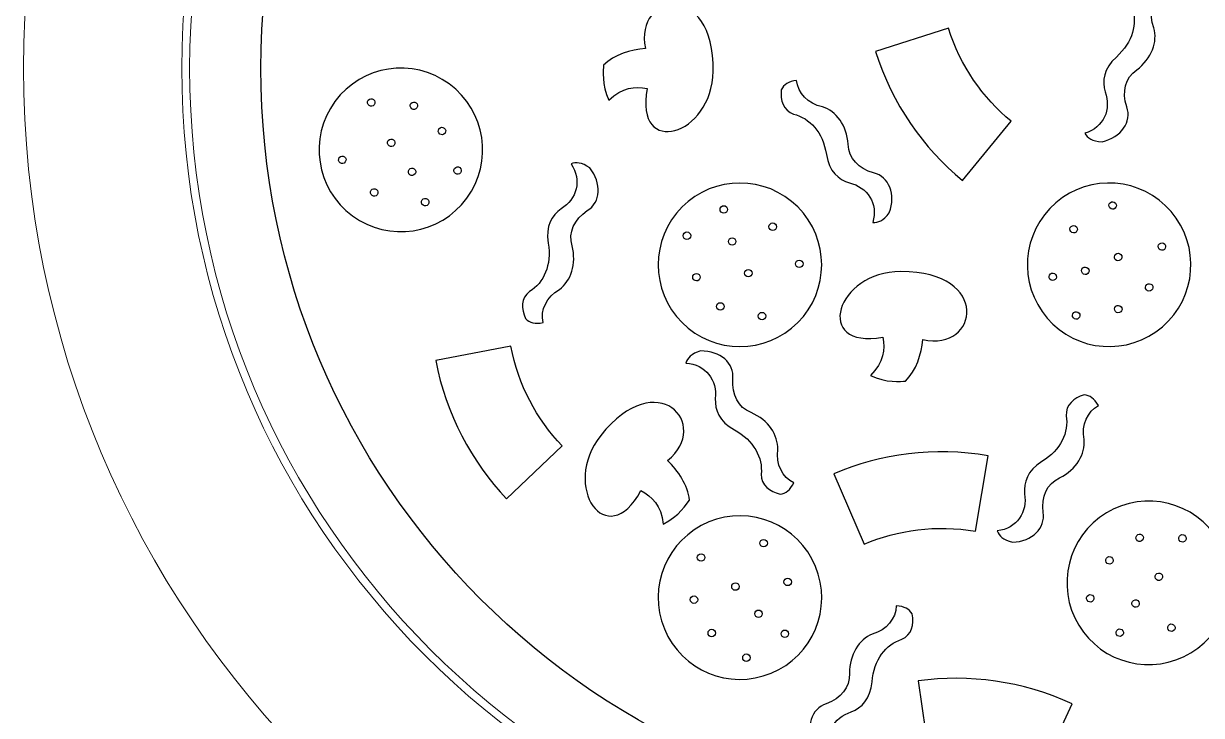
# Model space of a CAD drawing. Header units: millimetres. Extents: x -85 to 85, y -161 to 152.
# Drawn here: x -80.62 to -47.8, y 106.15 to 125.43 of the extents above; entities that cross this region are included whole.
import ezdxf

# ---------------------------------------------------------------- set-up
doc = ezdxf.new("R2010")
doc.units = ezdxf.units.MM
doc.header["$MEASUREMENT"] = 0
doc.layers.add('Layer 1', color=7, linetype='Continuous')

msp = doc.modelspace()

# ---------------------------------------------------------------- linework, layer by layer
at = {"layer": 'Layer 1', "color": 1, "lineweight": 9}
for points in [[(-25.534, 124.186), (-25.534, 108.974), (-37.866, 96.642), (-53.078, 96.642), (-53.078, 96.642), (-68.291, 96.642), (-80.623, 108.974), (-80.623, 124.186), (-80.623, 124.186), (-80.623, 139.399), (-68.291, 151.731), (-53.078, 151.731), (-53.078, 151.731), (-37.866, 151.731), (-25.534, 139.399), (-25.534, 124.186)], [(-29.943, 124.186), (-29.943, 111.409), (-40.301, 101.051), (-53.078, 101.051), (-53.078, 101.051), (-65.856, 101.051), (-76.214, 111.409), (-76.214, 124.186), (-76.214, 124.186), (-76.214, 136.964), (-65.856, 147.322), (-53.078, 147.322), (-53.078, 147.322), (-40.301, 147.322), (-29.943, 136.964), (-29.943, 124.186)], [(-30.162, 124.186), (-30.162, 111.53), (-40.422, 101.271), (-53.078, 101.271), (-53.078, 101.271), (-65.734, 101.271), (-75.994, 111.53), (-75.994, 124.186), (-75.994, 124.186), (-75.994, 136.842), (-65.734, 147.102), (-53.078, 147.102), (-53.078, 147.102), (-40.422, 147.102), (-30.162, 136.842), (-30.162, 124.186)]]:
    msp.add_open_spline(points, degree=3, knots=[0, 0, 0, 0, 0.2, 0.2, 0.2, 0.2, 0.4, 0.4, 0.4, 0.4, 0.6, 0.6, 0.6, 0.6, 1, 1, 1, 1], dxfattribs=at)
at = {"layer": 'Layer 1', "color": 250}
for points, knots in [([(-53.078, 145.118), (-64.639, 145.118), (-74.01, 135.746), (-74.01, 124.186), (-74.01, 124.186), (-74.01, 112.626), (-64.639, 103.255), (-53.078, 103.255), (-53.078, 103.255), (-41.518, 103.255), (-32.147, 112.626), (-32.147, 124.186), (-32.147, 124.186), (-32.147, 135.746), (-41.518, 145.118), (-53.078, 145.118)], [0, 0, 0, 0, 0.2, 0.2, 0.2, 0.2, 0.4, 0.4, 0.4, 0.4, 0.6, 0.6, 0.6, 0.6, 1, 1, 1, 1]), ([(-64.312, 123.29), (-64.522, 123.729), (-64.46, 124.149), (-64.458, 124.269), (-64.458, 124.269), (-64.161, 124.57), (-63.694, 124.701), (-63.293, 124.737), (-63.293, 124.737), (-63.609, 126.301), (-61.37, 126.627), (-61.405, 124.099), (-61.405, 124.099), (-61.431, 122.288), (-63.61, 121.666), (-63.245, 123.62), (-63.245, 123.62), (-63.581, 123.685), (-63.933, 123.659), (-64.312, 123.29)], [0, 0, 0, 0, 0.166667, 0.166667, 0.166667, 0.166667, 0.333333, 0.333333, 0.333333, 0.333333, 0.5, 0.5, 0.5, 0.5, 0.666667, 0.666667, 0.666667, 0.666667, 1, 1, 1, 1]), ([(-50.483, 123.522), (-50.563, 123.829), (-50.532, 124.165), (-50.169, 124.494), (-50.169, 124.494), (-49.707, 124.914), (-49.579, 125.433), (-49.733, 125.872), (-49.733, 125.872), (-49.809, 126.169), (-49.614, 126.399), (-49.352, 126.533), (-49.352, 126.533), (-49.183, 126.553), (-49.055, 126.488), (-48.899, 126.316), (-48.899, 126.316), (-49.177, 126.096), (-49.273, 125.693), (-49.122, 125.308), (-49.122, 125.308), (-49.014, 124.928), (-49.181, 124.452), (-49.602, 124.138), (-49.602, 124.138), (-49.919, 123.909), (-50.014, 123.529), (-49.88, 123.107), (-49.88, 123.107), (-49.727, 122.69), (-50.036, 122.259), (-50.567, 122.135), (-50.567, 122.135), (-50.846, 122.149), (-50.968, 122.243), (-51.047, 122.37), (-51.047, 122.37), (-50.515, 122.53), (-50.303, 123.047), (-50.483, 123.522)], [0, 0, 0, 0, 0.090909, 0.090909, 0.090909, 0.090909, 0.181818, 0.181818, 0.181818, 0.181818, 0.272727, 0.272727, 0.272727, 0.272727, 0.363636, 0.363636, 0.363636, 0.363636, 0.454545, 0.454545, 0.454545, 0.454545, 0.545455, 0.545455, 0.545455, 0.545455, 0.636364, 0.636364, 0.636364, 0.636364, 0.727273, 0.727273, 0.727273, 0.727273, 0.818182, 0.818182, 0.818182, 0.818182, 1, 1, 1, 1]), ([(-54.457, 121.055), (-54.457, 121.055), (-54.457, 121.055), (-54.457, 121.055), (-54.457, 121.055), (-55.555, 121.965), (-56.415, 123.188), (-56.88, 124.648), (-56.88, 124.648), (-56.88, 124.648), (-54.849, 125.295), (-54.849, 125.295), (-54.849, 125.295), (-54.514, 124.242), (-53.893, 123.362), (-53.102, 122.704), (-53.102, 122.704), (-53.102, 122.704), (-54.457, 121.055), (-54.457, 121.055)], [0, 0, 0, 0, 0.166667, 0.166667, 0.166667, 0.166667, 0.333333, 0.333333, 0.333333, 0.333333, 0.5, 0.5, 0.5, 0.5, 0.666667, 0.666667, 0.666667, 0.666667, 1, 1, 1, 1]), ([(-71.457, 120.072), (-72.471, 120.817), (-72.689, 122.243), (-71.944, 123.257), (-71.944, 123.257), (-71.199, 124.271), (-69.773, 124.489), (-68.759, 123.744), (-68.759, 123.744), (-67.745, 122.999), (-67.527, 121.573), (-68.272, 120.559), (-68.272, 120.559), (-69.017, 119.545), (-70.443, 119.327), (-71.457, 120.072)], [0, 0, 0, 0, 0.2, 0.2, 0.2, 0.2, 0.4, 0.4, 0.4, 0.4, 0.6, 0.6, 0.6, 0.6, 1, 1, 1, 1]), ([(-59.164, 122.905), (-59.454, 123.004), (-59.539, 123.293), (-59.507, 123.586), (-59.507, 123.586), (-59.431, 123.738), (-59.307, 123.809), (-59.078, 123.846), (-59.078, 123.846), (-59.046, 123.493), (-58.762, 123.191), (-58.357, 123.106), (-58.357, 123.106), (-57.98, 122.988), (-57.673, 122.588), (-57.642, 122.063), (-57.642, 122.063), (-57.624, 121.673), (-57.359, 121.385), (-56.932, 121.265), (-56.932, 121.265), (-56.5, 121.164), (-56.309, 120.67), (-56.496, 120.158), (-56.496, 120.158), (-56.661, 119.932), (-56.807, 119.882), (-56.956, 119.885), (-56.956, 119.885), (-56.798, 120.418), (-57.114, 120.878), (-57.609, 120.988), (-57.609, 120.988), (-57.91, 121.09), (-58.174, 121.3), (-58.25, 121.784), (-58.25, 121.784), (-58.348, 122.402), (-58.712, 122.793), (-59.164, 122.905)], [0, 0, 0, 0, 0.090909, 0.090909, 0.090909, 0.090909, 0.181818, 0.181818, 0.181818, 0.181818, 0.272727, 0.272727, 0.272727, 0.272727, 0.363636, 0.363636, 0.363636, 0.363636, 0.454545, 0.454545, 0.454545, 0.454545, 0.545455, 0.545455, 0.545455, 0.545455, 0.636364, 0.636364, 0.636364, 0.636364, 0.727273, 0.727273, 0.727273, 0.727273, 0.818182, 0.818182, 0.818182, 0.818182, 1, 1, 1, 1]), ([(-70.848, 123.166), (-70.814, 123.213), (-70.824, 123.278), (-70.87, 123.312), (-70.87, 123.312), (-70.917, 123.346), (-70.982, 123.336), (-71.016, 123.29), (-71.016, 123.29), (-71.05, 123.243), (-71.04, 123.178), (-70.993, 123.144), (-70.993, 123.144), (-70.947, 123.11), (-70.882, 123.12), (-70.848, 123.166)], [0, 0, 0, 0, 0.2, 0.2, 0.2, 0.2, 0.4, 0.4, 0.4, 0.4, 0.6, 0.6, 0.6, 0.6, 1, 1, 1, 1]), ([(-69.828, 123.2), (-69.862, 123.153), (-69.852, 123.088), (-69.806, 123.054), (-69.806, 123.054), (-69.76, 123.02), (-69.695, 123.03), (-69.66, 123.076), (-69.66, 123.076), (-69.626, 123.123), (-69.637, 123.188), (-69.683, 123.221), (-69.683, 123.221), (-69.729, 123.256), (-69.794, 123.246), (-69.828, 123.2)], [0, 0, 0, 0, 0.2, 0.2, 0.2, 0.2, 0.4, 0.4, 0.4, 0.4, 0.6, 0.6, 0.6, 0.6, 1, 1, 1, 1]), ([(-69.046, 122.496), (-69.08, 122.449), (-69.07, 122.384), (-69.024, 122.35), (-69.024, 122.35), (-68.977, 122.316), (-68.912, 122.326), (-68.878, 122.372), (-68.878, 122.372), (-68.844, 122.419), (-68.854, 122.484), (-68.9, 122.518), (-68.9, 122.518), (-68.947, 122.552), (-69.012, 122.542), (-69.046, 122.496)], [0, 0, 0, 0, 0.2, 0.2, 0.2, 0.2, 0.4, 0.4, 0.4, 0.4, 0.6, 0.6, 0.6, 0.6, 1, 1, 1, 1]), ([(-70.459, 122.166), (-70.493, 122.119), (-70.483, 122.054), (-70.436, 122.02), (-70.436, 122.02), (-70.39, 121.986), (-70.325, 121.996), (-70.291, 122.043), (-70.291, 122.043), (-70.257, 122.089), (-70.267, 122.154), (-70.313, 122.188), (-70.313, 122.188), (-70.36, 122.222), (-70.425, 122.212), (-70.459, 122.166)], [0, 0, 0, 0, 0.2, 0.2, 0.2, 0.2, 0.4, 0.4, 0.4, 0.4, 0.6, 0.6, 0.6, 0.6, 1, 1, 1, 1]), ([(-71.823, 121.694), (-71.857, 121.648), (-71.847, 121.582), (-71.801, 121.548), (-71.801, 121.548), (-71.755, 121.514), (-71.69, 121.524), (-71.656, 121.571), (-71.656, 121.571), (-71.621, 121.617), (-71.632, 121.682), (-71.678, 121.716), (-71.678, 121.716), (-71.724, 121.75), (-71.789, 121.74), (-71.823, 121.694)], [0, 0, 0, 0, 0.2, 0.2, 0.2, 0.2, 0.4, 0.4, 0.4, 0.4, 0.6, 0.6, 0.6, 0.6, 1, 1, 1, 1]), ([(-65.337, 119.237), (-65.204, 118.729), (-65.37, 118.252), (-65.69, 118.022), (-65.69, 118.022), (-66.049, 117.815), (-66.224, 117.44), (-66.144, 117.095), (-66.144, 117.095), (-66.373, 117.058), (-66.514, 117.087), (-66.633, 117.207), (-66.633, 117.207), (-66.755, 117.475), (-66.765, 117.777), (-66.52, 117.961), (-66.52, 117.961), (-66.125, 118.209), (-65.902, 118.695), (-66.002, 119.311), (-66.002, 119.311), (-66.081, 119.795), (-65.896, 120.078), (-65.642, 120.268), (-65.642, 120.268), (-65.206, 120.527), (-65.05, 121.064), (-65.366, 121.52), (-65.366, 121.52), (-65.226, 121.57), (-65.071, 121.567), (-64.844, 121.404), (-64.844, 121.404), (-64.506, 120.977), (-64.533, 120.447), (-64.913, 120.217), (-64.913, 120.217), (-65.28, 119.969), (-65.442, 119.613), (-65.337, 119.237)], [0, 0, 0, 0, 0.090909, 0.090909, 0.090909, 0.090909, 0.181818, 0.181818, 0.181818, 0.181818, 0.272727, 0.272727, 0.272727, 0.272727, 0.363636, 0.363636, 0.363636, 0.363636, 0.454545, 0.454545, 0.454545, 0.454545, 0.545455, 0.545455, 0.545455, 0.545455, 0.636364, 0.636364, 0.636364, 0.636364, 0.727273, 0.727273, 0.727273, 0.727273, 0.818182, 0.818182, 0.818182, 0.818182, 1, 1, 1, 1]), ([(-69.88, 121.36), (-69.914, 121.314), (-69.904, 121.249), (-69.857, 121.215), (-69.857, 121.215), (-69.811, 121.181), (-69.746, 121.191), (-69.712, 121.237), (-69.712, 121.237), (-69.678, 121.283), (-69.688, 121.349), (-69.734, 121.382), (-69.734, 121.382), (-69.781, 121.417), (-69.846, 121.407), (-69.88, 121.36)], [0, 0, 0, 0, 0.2, 0.2, 0.2, 0.2, 0.4, 0.4, 0.4, 0.4, 0.6, 0.6, 0.6, 0.6, 1, 1, 1, 1]), ([(-68.442, 121.27), (-68.408, 121.316), (-68.418, 121.381), (-68.464, 121.415), (-68.464, 121.415), (-68.511, 121.449), (-68.576, 121.439), (-68.61, 121.393), (-68.61, 121.393), (-68.644, 121.347), (-68.634, 121.281), (-68.588, 121.247), (-68.588, 121.247), (-68.541, 121.214), (-68.476, 121.224), (-68.442, 121.27)], [0, 0, 0, 0, 0.2, 0.2, 0.2, 0.2, 0.4, 0.4, 0.4, 0.4, 0.6, 0.6, 0.6, 0.6, 1, 1, 1, 1]), ([(-62.27, 117.096), (-63.159, 117.986), (-63.159, 119.428), (-62.27, 120.318), (-62.27, 120.318), (-61.38, 121.208), (-59.937, 121.208), (-59.047, 120.318), (-59.047, 120.318), (-58.158, 119.428), (-58.158, 117.986), (-59.047, 117.096), (-59.047, 117.096), (-59.937, 116.207), (-61.38, 116.207), (-62.27, 117.096)], [0, 0, 0, 0, 0.2, 0.2, 0.2, 0.2, 0.4, 0.4, 0.4, 0.4, 0.6, 0.6, 0.6, 0.6, 1, 1, 1, 1]), ([(-52.096, 117.221), (-52.917, 118.175), (-52.809, 119.613), (-51.855, 120.434), (-51.855, 120.434), (-50.902, 121.255), (-49.464, 121.147), (-48.643, 120.193), (-48.643, 120.193), (-47.822, 119.239), (-47.93, 117.801), (-48.883, 116.98), (-48.883, 116.98), (-49.837, 116.16), (-51.276, 116.267), (-52.096, 117.221)], [0, 0, 0, 0, 0.2, 0.2, 0.2, 0.2, 0.4, 0.4, 0.4, 0.4, 0.6, 0.6, 0.6, 0.6, 1, 1, 1, 1]), ([(-70.935, 120.783), (-70.969, 120.737), (-70.959, 120.671), (-70.912, 120.637), (-70.912, 120.637), (-70.866, 120.604), (-70.801, 120.613), (-70.767, 120.66), (-70.767, 120.66), (-70.733, 120.706), (-70.743, 120.771), (-70.789, 120.805), (-70.789, 120.805), (-70.836, 120.839), (-70.901, 120.829), (-70.935, 120.783)], [0, 0, 0, 0, 0.2, 0.2, 0.2, 0.2, 0.4, 0.4, 0.4, 0.4, 0.6, 0.6, 0.6, 0.6, 1, 1, 1, 1]), ([(-69.514, 120.514), (-69.548, 120.468), (-69.538, 120.402), (-69.491, 120.368), (-69.491, 120.368), (-69.445, 120.335), (-69.38, 120.344), (-69.346, 120.391), (-69.346, 120.391), (-69.312, 120.437), (-69.322, 120.502), (-69.368, 120.536), (-69.368, 120.536), (-69.415, 120.57), (-69.48, 120.56), (-69.514, 120.514)], [0, 0, 0, 0, 0.2, 0.2, 0.2, 0.2, 0.4, 0.4, 0.4, 0.4, 0.6, 0.6, 0.6, 0.6, 1, 1, 1, 1]), ([(-50.204, 120.28), (-50.16, 120.317), (-50.155, 120.383), (-50.193, 120.427), (-50.193, 120.427), (-50.231, 120.47), (-50.296, 120.475), (-50.34, 120.437), (-50.34, 120.437), (-50.383, 120.4), (-50.388, 120.335), (-50.35, 120.291), (-50.35, 120.291), (-50.313, 120.248), (-50.247, 120.242), (-50.204, 120.28)], [0, 0, 0, 0, 0.2, 0.2, 0.2, 0.2, 0.4, 0.4, 0.4, 0.4, 0.6, 0.6, 0.6, 0.6, 1, 1, 1, 1]), ([(-61.182, 120.323), (-61.223, 120.282), (-61.223, 120.216), (-61.182, 120.176), (-61.182, 120.176), (-61.141, 120.134), (-61.076, 120.134), (-61.035, 120.175), (-61.035, 120.175), (-60.994, 120.216), (-60.994, 120.282), (-61.035, 120.323), (-61.035, 120.323), (-61.076, 120.364), (-61.141, 120.364), (-61.182, 120.323)], [0, 0, 0, 0, 0.2, 0.2, 0.2, 0.2, 0.4, 0.4, 0.4, 0.4, 0.6, 0.6, 0.6, 0.6, 1, 1, 1, 1]), ([(-59.818, 119.841), (-59.859, 119.801), (-59.859, 119.735), (-59.818, 119.694), (-59.818, 119.694), (-59.778, 119.654), (-59.712, 119.654), (-59.671, 119.694), (-59.671, 119.694), (-59.63, 119.735), (-59.63, 119.801), (-59.671, 119.842), (-59.671, 119.842), (-59.712, 119.882), (-59.778, 119.882), (-59.818, 119.841)], [0, 0, 0, 0, 0.2, 0.2, 0.2, 0.2, 0.4, 0.4, 0.4, 0.4, 0.6, 0.6, 0.6, 0.6, 1, 1, 1, 1]), ([(-62.209, 119.59), (-62.25, 119.55), (-62.25, 119.484), (-62.209, 119.443), (-62.209, 119.443), (-62.168, 119.402), (-62.103, 119.402), (-62.062, 119.443), (-62.062, 119.443), (-62.021, 119.484), (-62.021, 119.55), (-62.062, 119.591), (-62.062, 119.591), (-62.103, 119.631), (-62.168, 119.631), (-62.209, 119.59)], [0, 0, 0, 0, 0.2, 0.2, 0.2, 0.2, 0.4, 0.4, 0.4, 0.4, 0.6, 0.6, 0.6, 0.6, 1, 1, 1, 1]), ([(-51.291, 119.619), (-51.248, 119.656), (-51.243, 119.722), (-51.28, 119.765), (-51.28, 119.765), (-51.318, 119.809), (-51.383, 119.814), (-51.427, 119.776), (-51.427, 119.776), (-51.471, 119.739), (-51.476, 119.673), (-51.438, 119.63), (-51.438, 119.63), (-51.4, 119.586), (-51.335, 119.581), (-51.291, 119.619)], [0, 0, 0, 0, 0.2, 0.2, 0.2, 0.2, 0.4, 0.4, 0.4, 0.4, 0.6, 0.6, 0.6, 0.6, 1, 1, 1, 1]), ([(-60.949, 119.43), (-60.989, 119.39), (-60.989, 119.324), (-60.949, 119.283), (-60.949, 119.283), (-60.908, 119.243), (-60.842, 119.243), (-60.801, 119.283), (-60.801, 119.283), (-60.76, 119.324), (-60.76, 119.39), (-60.801, 119.43), (-60.801, 119.43), (-60.842, 119.471), (-60.908, 119.471), (-60.949, 119.43)], [0, 0, 0, 0, 0.2, 0.2, 0.2, 0.2, 0.4, 0.4, 0.4, 0.4, 0.6, 0.6, 0.6, 0.6, 1, 1, 1, 1]), ([(-48.831, 119.135), (-48.787, 119.172), (-48.782, 119.238), (-48.82, 119.281), (-48.82, 119.281), (-48.857, 119.325), (-48.922, 119.33), (-48.967, 119.292), (-48.967, 119.292), (-49.01, 119.255), (-49.015, 119.189), (-48.977, 119.146), (-48.977, 119.146), (-48.94, 119.102), (-48.874, 119.097), (-48.831, 119.135)], [0, 0, 0, 0, 0.2, 0.2, 0.2, 0.2, 0.4, 0.4, 0.4, 0.4, 0.6, 0.6, 0.6, 0.6, 1, 1, 1, 1]), ([(-58.931, 118.66), (-58.89, 118.7), (-58.89, 118.766), (-58.931, 118.807), (-58.931, 118.807), (-58.971, 118.848), (-59.037, 118.848), (-59.078, 118.807), (-59.078, 118.807), (-59.119, 118.766), (-59.119, 118.7), (-59.078, 118.66), (-59.078, 118.66), (-59.037, 118.619), (-58.971, 118.619), (-58.931, 118.66)], [0, 0, 0, 0, 0.2, 0.2, 0.2, 0.2, 0.4, 0.4, 0.4, 0.4, 0.6, 0.6, 0.6, 0.6, 1, 1, 1, 1]), ([(-50.197, 118.855), (-50.16, 118.812), (-50.094, 118.807), (-50.051, 118.844), (-50.051, 118.844), (-50.007, 118.882), (-50.002, 118.947), (-50.04, 118.991), (-50.04, 118.991), (-50.078, 119.035), (-50.143, 119.04), (-50.187, 119.002), (-50.187, 119.002), (-50.23, 118.964), (-50.235, 118.899), (-50.197, 118.855)], [0, 0, 0, 0, 0.2, 0.2, 0.2, 0.2, 0.4, 0.4, 0.4, 0.4, 0.6, 0.6, 0.6, 0.6, 1, 1, 1, 1]), ([(-60.498, 118.547), (-60.539, 118.506), (-60.539, 118.441), (-60.498, 118.4), (-60.498, 118.4), (-60.457, 118.359), (-60.392, 118.359), (-60.351, 118.4), (-60.351, 118.4), (-60.31, 118.441), (-60.31, 118.506), (-60.351, 118.547), (-60.351, 118.547), (-60.392, 118.588), (-60.457, 118.588), (-60.498, 118.547)], [0, 0, 0, 0, 0.2, 0.2, 0.2, 0.2, 0.4, 0.4, 0.4, 0.4, 0.6, 0.6, 0.6, 0.6, 1, 1, 1, 1]), ([(-56.677, 116.686), (-58.637, 116.349), (-57.983, 118.519), (-56.172, 118.519), (-56.172, 118.519), (-53.644, 118.519), (-54.002, 116.285), (-55.561, 116.623), (-55.561, 116.623), (-55.602, 116.223), (-55.74, 115.758), (-56.045, 115.464), (-56.045, 115.464), (-56.165, 115.464), (-56.586, 115.408), (-57.022, 115.624), (-57.022, 115.624), (-56.647, 115.998), (-56.616, 116.349), (-56.677, 116.686)], [0, 0, 0, 0, 0.166667, 0.166667, 0.166667, 0.166667, 0.333333, 0.333333, 0.333333, 0.333333, 0.5, 0.5, 0.5, 0.5, 0.666667, 0.666667, 0.666667, 0.666667, 1, 1, 1, 1]), ([(-51.102, 118.619), (-51.145, 118.581), (-51.15, 118.515), (-51.112, 118.472), (-51.112, 118.472), (-51.075, 118.428), (-51.009, 118.423), (-50.966, 118.461), (-50.966, 118.461), (-50.922, 118.499), (-50.917, 118.564), (-50.955, 118.608), (-50.955, 118.608), (-50.992, 118.651), (-51.058, 118.656), (-51.102, 118.619)], [0, 0, 0, 0, 0.2, 0.2, 0.2, 0.2, 0.4, 0.4, 0.4, 0.4, 0.6, 0.6, 0.6, 0.6, 1, 1, 1, 1]), ([(-61.945, 118.435), (-61.985, 118.394), (-61.985, 118.328), (-61.945, 118.288), (-61.945, 118.288), (-61.904, 118.247), (-61.838, 118.247), (-61.798, 118.287), (-61.798, 118.287), (-61.756, 118.328), (-61.756, 118.394), (-61.798, 118.435), (-61.798, 118.435), (-61.838, 118.475), (-61.904, 118.475), (-61.945, 118.435)], [0, 0, 0, 0, 0.2, 0.2, 0.2, 0.2, 0.4, 0.4, 0.4, 0.4, 0.6, 0.6, 0.6, 0.6, 1, 1, 1, 1]), ([(-52.008, 118.452), (-52.052, 118.415), (-52.057, 118.349), (-52.019, 118.306), (-52.019, 118.306), (-51.982, 118.262), (-51.916, 118.257), (-51.873, 118.294), (-51.873, 118.294), (-51.829, 118.332), (-51.824, 118.398), (-51.862, 118.441), (-51.862, 118.441), (-51.899, 118.485), (-51.965, 118.49), (-52.008, 118.452)], [0, 0, 0, 0, 0.2, 0.2, 0.2, 0.2, 0.4, 0.4, 0.4, 0.4, 0.6, 0.6, 0.6, 0.6, 1, 1, 1, 1]), ([(-49.185, 117.997), (-49.141, 118.035), (-49.136, 118.101), (-49.174, 118.144), (-49.174, 118.144), (-49.212, 118.188), (-49.277, 118.193), (-49.321, 118.155), (-49.321, 118.155), (-49.364, 118.118), (-49.369, 118.052), (-49.332, 118.008), (-49.332, 118.008), (-49.294, 117.965), (-49.228, 117.96), (-49.185, 117.997)], [0, 0, 0, 0, 0.2, 0.2, 0.2, 0.2, 0.4, 0.4, 0.4, 0.4, 0.6, 0.6, 0.6, 0.6, 1, 1, 1, 1]), ([(-61.278, 117.62), (-61.318, 117.579), (-61.318, 117.514), (-61.278, 117.473), (-61.278, 117.473), (-61.237, 117.432), (-61.171, 117.432), (-61.131, 117.473), (-61.131, 117.473), (-61.089, 117.514), (-61.089, 117.579), (-61.131, 117.62), (-61.131, 117.62), (-61.171, 117.661), (-61.237, 117.661), (-61.278, 117.62)], [0, 0, 0, 0, 0.2, 0.2, 0.2, 0.2, 0.4, 0.4, 0.4, 0.4, 0.6, 0.6, 0.6, 0.6, 1, 1, 1, 1]), ([(-50.183, 117.551), (-50.226, 117.514), (-50.231, 117.448), (-50.193, 117.404), (-50.193, 117.404), (-50.156, 117.361), (-50.091, 117.356), (-50.047, 117.393), (-50.047, 117.393), (-50.003, 117.431), (-49.998, 117.496), (-50.036, 117.54), (-50.036, 117.54), (-50.073, 117.584), (-50.139, 117.589), (-50.183, 117.551)], [0, 0, 0, 0, 0.2, 0.2, 0.2, 0.2, 0.4, 0.4, 0.4, 0.4, 0.6, 0.6, 0.6, 0.6, 1, 1, 1, 1]), ([(-60.117, 117.352), (-60.158, 117.311), (-60.158, 117.245), (-60.117, 117.205), (-60.117, 117.205), (-60.076, 117.164), (-60.011, 117.164), (-59.97, 117.204), (-59.97, 117.204), (-59.929, 117.245), (-59.929, 117.311), (-59.97, 117.352), (-59.97, 117.352), (-60.011, 117.392), (-60.076, 117.392), (-60.117, 117.352)], [0, 0, 0, 0, 0.2, 0.2, 0.2, 0.2, 0.4, 0.4, 0.4, 0.4, 0.6, 0.6, 0.6, 0.6, 1, 1, 1, 1]), ([(-51.355, 117.374), (-51.399, 117.336), (-51.404, 117.271), (-51.366, 117.227), (-51.366, 117.227), (-51.328, 117.184), (-51.263, 117.179), (-51.219, 117.216), (-51.219, 117.216), (-51.176, 117.254), (-51.171, 117.319), (-51.208, 117.363), (-51.208, 117.363), (-51.246, 117.406), (-51.311, 117.412), (-51.355, 117.374)], [0, 0, 0, 0, 0.2, 0.2, 0.2, 0.2, 0.4, 0.4, 0.4, 0.4, 0.6, 0.6, 0.6, 0.6, 1, 1, 1, 1]), ([(-67.16, 112.185), (-67.16, 112.185), (-67.161, 112.185), (-67.161, 112.185), (-67.161, 112.185), (-68.141, 113.22), (-68.849, 114.537), (-69.135, 116.042), (-69.135, 116.042), (-69.135, 116.042), (-67.042, 116.441), (-67.042, 116.441), (-67.042, 116.441), (-66.835, 115.356), (-66.324, 114.408), (-65.617, 113.659), (-65.617, 113.659), (-65.617, 113.659), (-67.16, 112.185), (-67.16, 112.185)], [0, 0, 0, 0, 0.166667, 0.166667, 0.166667, 0.166667, 0.333333, 0.333333, 0.333333, 0.333333, 0.5, 0.5, 0.5, 0.5, 0.666667, 0.666667, 0.666667, 0.666667, 1, 1, 1, 1]), ([(-60.813, 114.108), (-61.244, 114.343), (-61.353, 114.663), (-61.347, 114.98), (-61.347, 114.98), (-61.284, 115.484), (-61.611, 115.936), (-62.165, 115.967), (-62.165, 115.967), (-62.118, 116.109), (-62.022, 116.229), (-61.753, 116.307), (-61.753, 116.307), (-61.209, 116.312), (-60.807, 115.966), (-60.858, 115.524), (-60.858, 115.524), (-60.889, 115.082), (-60.708, 114.736), (-60.346, 114.588), (-60.346, 114.588), (-59.863, 114.381), (-59.589, 113.957), (-59.605, 113.563), (-59.605, 113.563), (-59.661, 113.153), (-59.473, 112.784), (-59.152, 112.635), (-59.152, 112.635), (-59.263, 112.431), (-59.372, 112.338), (-59.541, 112.318), (-59.541, 112.318), (-59.827, 112.387), (-60.071, 112.564), (-60.066, 112.871), (-60.066, 112.871), (-60.02, 113.334), (-60.266, 113.808), (-60.813, 114.108)], [0, 0, 0, 0, 0.090909, 0.090909, 0.090909, 0.090909, 0.181818, 0.181818, 0.181818, 0.181818, 0.272727, 0.272727, 0.272727, 0.272727, 0.363636, 0.363636, 0.363636, 0.363636, 0.454545, 0.454545, 0.454545, 0.454545, 0.545455, 0.545455, 0.545455, 0.545455, 0.636364, 0.636364, 0.636364, 0.636364, 0.727273, 0.727273, 0.727273, 0.727273, 0.818182, 0.818182, 0.818182, 0.818182, 1, 1, 1, 1]), ([(-63.416, 112.414), (-64.368, 110.668), (-65.664, 112.528), (-64.539, 113.948), (-64.539, 113.948), (-62.97, 115.93), (-61.441, 114.263), (-62.673, 113.25), (-62.673, 113.25), (-62.385, 112.969), (-62.106, 112.572), (-62.066, 112.151), (-62.066, 112.151), (-62.14, 112.057), (-62.357, 111.692), (-62.797, 111.485), (-62.797, 111.485), (-62.858, 112.01), (-63.114, 112.252), (-63.416, 112.414)], [0, 0, 0, 0, 0.166667, 0.166667, 0.166667, 0.166667, 0.333333, 0.333333, 0.333333, 0.333333, 0.5, 0.5, 0.5, 0.5, 0.666667, 0.666667, 0.666667, 0.666667, 1, 1, 1, 1]), ([(-51.066, 113.836), (-51.028, 113.443), (-51.278, 113.004), (-51.749, 112.772), (-51.749, 112.772), (-52.102, 112.604), (-52.264, 112.248), (-52.209, 111.808), (-52.209, 111.808), (-52.134, 111.37), (-52.515, 111.002), (-53.059, 110.977), (-53.059, 110.977), (-53.332, 111.04), (-53.435, 111.155), (-53.489, 111.294), (-53.489, 111.294), (-52.938, 111.355), (-52.636, 111.825), (-52.727, 112.325), (-52.727, 112.325), (-52.75, 112.641), (-52.658, 112.966), (-52.242, 113.224), (-52.242, 113.224), (-51.712, 113.554), (-51.492, 114.041), (-51.564, 114.501), (-51.564, 114.501), (-51.586, 114.807), (-51.352, 114.998), (-51.07, 115.082), (-51.07, 115.082), (-50.9, 115.071), (-50.787, 114.984), (-50.664, 114.787), (-50.664, 114.787), (-50.977, 114.621), (-51.144, 114.242), (-51.066, 113.836)], [0, 0, 0, 0, 0.090909, 0.090909, 0.090909, 0.090909, 0.181818, 0.181818, 0.181818, 0.181818, 0.272727, 0.272727, 0.272727, 0.272727, 0.363636, 0.363636, 0.363636, 0.363636, 0.454545, 0.454545, 0.454545, 0.454545, 0.545455, 0.545455, 0.545455, 0.545455, 0.636364, 0.636364, 0.636364, 0.636364, 0.727273, 0.727273, 0.727273, 0.727273, 0.818182, 0.818182, 0.818182, 0.818182, 1, 1, 1, 1]), ([(-53.737, 113.385), (-53.737, 113.385), (-54.095, 111.284), (-54.095, 111.284), (-54.095, 111.284), (-55.185, 111.47), (-56.252, 111.323), (-57.2, 110.922), (-57.2, 110.922), (-57.2, 110.922), (-58.042, 112.884), (-58.042, 112.884), (-58.042, 112.884), (-58.042, 112.884), (-58.042, 112.884), (-58.042, 112.884), (-58.042, 112.884), (-56.729, 113.441), (-55.247, 113.643), (-53.737, 113.385)], [0, 0, 0, 0, 0.166667, 0.166667, 0.166667, 0.166667, 0.333333, 0.333333, 0.333333, 0.333333, 0.5, 0.5, 0.5, 0.5, 0.666667, 0.666667, 0.666667, 0.666667, 1, 1, 1, 1]), ([(-48.091, 107.894), (-49.168, 107.245), (-50.568, 107.592), (-51.218, 108.669), (-51.218, 108.669), (-51.868, 109.746), (-51.521, 111.147), (-50.444, 111.796), (-50.444, 111.796), (-49.366, 112.446), (-47.966, 112.1), (-47.316, 111.022), (-47.316, 111.022), (-46.666, 109.944), (-47.013, 108.544), (-48.091, 107.894)], [0, 0, 0, 0, 0.2, 0.2, 0.2, 0.2, 0.4, 0.4, 0.4, 0.4, 0.6, 0.6, 0.6, 0.6, 1, 1, 1, 1]), ([(-59.79, 107.329), (-60.953, 106.849), (-62.285, 107.403), (-62.764, 108.566), (-62.764, 108.566), (-63.244, 109.729), (-62.69, 111.061), (-61.527, 111.541), (-61.527, 111.541), (-60.364, 112.021), (-59.032, 111.467), (-58.552, 110.303), (-58.552, 110.303), (-58.072, 109.14), (-58.626, 107.808), (-59.79, 107.329)], [0, 0, 0, 0, 0.2, 0.2, 0.2, 0.2, 0.4, 0.4, 0.4, 0.4, 0.6, 0.6, 0.6, 0.6, 1, 1, 1, 1]), ([(-60.039, 111.048), (-60.092, 111.026), (-60.117, 110.966), (-60.095, 110.912), (-60.095, 110.912), (-60.073, 110.859), (-60.012, 110.834), (-59.96, 110.856), (-59.96, 110.856), (-59.906, 110.878), (-59.881, 110.939), (-59.903, 110.992), (-59.903, 110.992), (-59.925, 111.045), (-59.985, 111.07), (-60.039, 111.048)], [0, 0, 0, 0, 0.2, 0.2, 0.2, 0.2, 0.4, 0.4, 0.4, 0.4, 0.6, 0.6, 0.6, 0.6, 1, 1, 1, 1]), ([(-49.572, 111.192), (-49.621, 111.162), (-49.637, 111.099), (-49.607, 111.049), (-49.607, 111.049), (-49.577, 111), (-49.513, 110.984), (-49.464, 111.014), (-49.464, 111.014), (-49.415, 111.044), (-49.399, 111.107), (-49.429, 111.157), (-49.429, 111.157), (-49.458, 111.206), (-49.522, 111.222), (-49.572, 111.192)], [0, 0, 0, 0, 0.2, 0.2, 0.2, 0.2, 0.4, 0.4, 0.4, 0.4, 0.6, 0.6, 0.6, 0.6, 1, 1, 1, 1]), ([(-48.381, 111.174), (-48.43, 111.144), (-48.446, 111.08), (-48.416, 111.031), (-48.416, 111.031), (-48.386, 110.982), (-48.322, 110.966), (-48.273, 110.996), (-48.273, 110.996), (-48.224, 111.025), (-48.208, 111.089), (-48.238, 111.139), (-48.238, 111.139), (-48.267, 111.188), (-48.331, 111.204), (-48.381, 111.174)], [0, 0, 0, 0, 0.2, 0.2, 0.2, 0.2, 0.4, 0.4, 0.4, 0.4, 0.6, 0.6, 0.6, 0.6, 1, 1, 1, 1]), ([(-61.781, 110.647), (-61.835, 110.626), (-61.86, 110.565), (-61.838, 110.512), (-61.838, 110.512), (-61.816, 110.458), (-61.755, 110.433), (-61.702, 110.455), (-61.702, 110.455), (-61.649, 110.477), (-61.624, 110.538), (-61.645, 110.591), (-61.645, 110.591), (-61.667, 110.644), (-61.728, 110.669), (-61.781, 110.647)], [0, 0, 0, 0, 0.2, 0.2, 0.2, 0.2, 0.4, 0.4, 0.4, 0.4, 0.6, 0.6, 0.6, 0.6, 1, 1, 1, 1]), ([(-50.414, 110.562), (-50.464, 110.532), (-50.48, 110.469), (-50.45, 110.42), (-50.45, 110.42), (-50.42, 110.37), (-50.356, 110.354), (-50.307, 110.384), (-50.307, 110.384), (-50.258, 110.413), (-50.242, 110.478), (-50.272, 110.527), (-50.272, 110.527), (-50.301, 110.576), (-50.365, 110.592), (-50.414, 110.562)], [0, 0, 0, 0, 0.2, 0.2, 0.2, 0.2, 0.4, 0.4, 0.4, 0.4, 0.6, 0.6, 0.6, 0.6, 1, 1, 1, 1]), ([(-59.368, 109.967), (-59.421, 109.945), (-59.446, 109.885), (-59.424, 109.831), (-59.424, 109.831), (-59.402, 109.778), (-59.342, 109.753), (-59.288, 109.775), (-59.288, 109.775), (-59.235, 109.797), (-59.21, 109.857), (-59.232, 109.911), (-59.232, 109.911), (-59.254, 109.964), (-59.314, 109.989), (-59.368, 109.967)], [0, 0, 0, 0, 0.2, 0.2, 0.2, 0.2, 0.4, 0.4, 0.4, 0.4, 0.6, 0.6, 0.6, 0.6, 1, 1, 1, 1]), ([(-49.037, 110.105), (-49.087, 110.076), (-49.103, 110.012), (-49.073, 109.963), (-49.073, 109.963), (-49.043, 109.913), (-48.979, 109.897), (-48.93, 109.927), (-48.93, 109.927), (-48.881, 109.957), (-48.865, 110.021), (-48.895, 110.07), (-48.895, 110.07), (-48.924, 110.119), (-48.988, 110.135), (-49.037, 110.105)], [0, 0, 0, 0, 0.2, 0.2, 0.2, 0.2, 0.4, 0.4, 0.4, 0.4, 0.6, 0.6, 0.6, 0.6, 1, 1, 1, 1]), ([(-60.824, 109.837), (-60.877, 109.815), (-60.902, 109.754), (-60.88, 109.701), (-60.88, 109.701), (-60.859, 109.648), (-60.798, 109.623), (-60.745, 109.645), (-60.745, 109.645), (-60.691, 109.667), (-60.666, 109.727), (-60.688, 109.78), (-60.688, 109.78), (-60.71, 109.834), (-60.771, 109.859), (-60.824, 109.837)], [0, 0, 0, 0, 0.2, 0.2, 0.2, 0.2, 0.4, 0.4, 0.4, 0.4, 0.6, 0.6, 0.6, 0.6, 1, 1, 1, 1]), ([(-61.979, 109.473), (-62.032, 109.451), (-62.058, 109.39), (-62.035, 109.337), (-62.035, 109.337), (-62.014, 109.284), (-61.953, 109.259), (-61.9, 109.28), (-61.9, 109.28), (-61.847, 109.303), (-61.821, 109.363), (-61.843, 109.417), (-61.843, 109.417), (-61.865, 109.469), (-61.926, 109.495), (-61.979, 109.473)], [0, 0, 0, 0, 0.2, 0.2, 0.2, 0.2, 0.4, 0.4, 0.4, 0.4, 0.6, 0.6, 0.6, 0.6, 1, 1, 1, 1]), ([(-50.949, 109.504), (-50.998, 109.474), (-51.014, 109.41), (-50.984, 109.361), (-50.984, 109.361), (-50.955, 109.311), (-50.891, 109.296), (-50.841, 109.326), (-50.841, 109.326), (-50.792, 109.355), (-50.776, 109.419), (-50.806, 109.468), (-50.806, 109.468), (-50.836, 109.518), (-50.9, 109.533), (-50.949, 109.504)], [0, 0, 0, 0, 0.2, 0.2, 0.2, 0.2, 0.4, 0.4, 0.4, 0.4, 0.6, 0.6, 0.6, 0.6, 1, 1, 1, 1]), ([(-49.687, 109.356), (-49.736, 109.326), (-49.752, 109.263), (-49.723, 109.213), (-49.723, 109.213), (-49.693, 109.164), (-49.629, 109.148), (-49.58, 109.178), (-49.58, 109.178), (-49.53, 109.207), (-49.515, 109.271), (-49.545, 109.321), (-49.545, 109.321), (-49.574, 109.37), (-49.638, 109.386), (-49.687, 109.356)], [0, 0, 0, 0, 0.2, 0.2, 0.2, 0.2, 0.4, 0.4, 0.4, 0.4, 0.6, 0.6, 0.6, 0.6, 1, 1, 1, 1]), ([(-60.182, 109.081), (-60.235, 109.06), (-60.26, 108.999), (-60.238, 108.946), (-60.238, 108.946), (-60.216, 108.892), (-60.155, 108.867), (-60.102, 108.889), (-60.102, 108.889), (-60.049, 108.911), (-60.024, 108.972), (-60.045, 109.025), (-60.045, 109.025), (-60.068, 109.078), (-60.128, 109.103), (-60.182, 109.081)], [0, 0, 0, 0, 0.2, 0.2, 0.2, 0.2, 0.4, 0.4, 0.4, 0.4, 0.6, 0.6, 0.6, 0.6, 1, 1, 1, 1]), ([(-56.149, 108.273), (-56.592, 108.128), (-56.925, 107.711), (-56.977, 107.089), (-56.977, 107.089), (-57.018, 106.601), (-57.266, 106.371), (-57.558, 106.248), (-57.558, 106.248), (-58.044, 106.101), (-58.325, 105.618), (-58.127, 105.099), (-58.127, 105.099), (-58.277, 105.085), (-58.425, 105.124), (-58.606, 105.337), (-58.606, 105.337), (-58.831, 105.834), (-58.677, 106.341), (-58.253, 106.473), (-58.253, 106.473), (-57.837, 106.624), (-57.594, 106.931), (-57.605, 107.321), (-57.605, 107.321), (-57.612, 107.847), (-57.335, 108.269), (-56.969, 108.415), (-56.969, 108.415), (-56.571, 108.529), (-56.31, 108.851), (-56.304, 109.205), (-56.304, 109.205), (-56.073, 109.186), (-55.944, 109.124), (-55.857, 108.978), (-55.857, 108.978), (-55.804, 108.689), (-55.867, 108.393), (-56.149, 108.273)], [0, 0, 0, 0, 0.090909, 0.090909, 0.090909, 0.090909, 0.181818, 0.181818, 0.181818, 0.181818, 0.272727, 0.272727, 0.272727, 0.272727, 0.363636, 0.363636, 0.363636, 0.363636, 0.454545, 0.454545, 0.454545, 0.454545, 0.545455, 0.545455, 0.545455, 0.545455, 0.636364, 0.636364, 0.636364, 0.636364, 0.727273, 0.727273, 0.727273, 0.727273, 0.818182, 0.818182, 0.818182, 0.818182, 1, 1, 1, 1]), ([(-48.689, 108.685), (-48.738, 108.655), (-48.754, 108.591), (-48.724, 108.542), (-48.724, 108.542), (-48.695, 108.493), (-48.631, 108.477), (-48.582, 108.507), (-48.582, 108.507), (-48.532, 108.536), (-48.516, 108.601), (-48.546, 108.65), (-48.546, 108.65), (-48.576, 108.699), (-48.639, 108.715), (-48.689, 108.685)], [0, 0, 0, 0, 0.2, 0.2, 0.2, 0.2, 0.4, 0.4, 0.4, 0.4, 0.6, 0.6, 0.6, 0.6, 1, 1, 1, 1]), ([(-61.484, 108.545), (-61.537, 108.523), (-61.562, 108.462), (-61.54, 108.408), (-61.54, 108.408), (-61.518, 108.355), (-61.457, 108.33), (-61.404, 108.352), (-61.404, 108.352), (-61.351, 108.374), (-61.326, 108.435), (-61.348, 108.488), (-61.348, 108.488), (-61.369, 108.541), (-61.43, 108.566), (-61.484, 108.545)], [0, 0, 0, 0, 0.2, 0.2, 0.2, 0.2, 0.4, 0.4, 0.4, 0.4, 0.6, 0.6, 0.6, 0.6, 1, 1, 1, 1]), ([(-59.447, 108.523), (-59.501, 108.501), (-59.526, 108.44), (-59.504, 108.387), (-59.504, 108.387), (-59.482, 108.334), (-59.421, 108.309), (-59.368, 108.331), (-59.368, 108.331), (-59.315, 108.353), (-59.29, 108.413), (-59.311, 108.467), (-59.311, 108.467), (-59.333, 108.52), (-59.394, 108.545), (-59.447, 108.523)], [0, 0, 0, 0, 0.2, 0.2, 0.2, 0.2, 0.4, 0.4, 0.4, 0.4, 0.6, 0.6, 0.6, 0.6, 1, 1, 1, 1]), ([(-50.129, 108.546), (-50.178, 108.516), (-50.194, 108.453), (-50.164, 108.403), (-50.164, 108.403), (-50.134, 108.354), (-50.07, 108.338), (-50.021, 108.368), (-50.021, 108.368), (-49.972, 108.398), (-49.956, 108.462), (-49.986, 108.511), (-49.986, 108.511), (-50.015, 108.56), (-50.079, 108.576), (-50.129, 108.546)], [0, 0, 0, 0, 0.2, 0.2, 0.2, 0.2, 0.4, 0.4, 0.4, 0.4, 0.6, 0.6, 0.6, 0.6, 1, 1, 1, 1]), ([(-60.518, 107.857), (-60.571, 107.835), (-60.596, 107.774), (-60.574, 107.721), (-60.574, 107.721), (-60.552, 107.667), (-60.492, 107.642), (-60.438, 107.664), (-60.438, 107.664), (-60.385, 107.686), (-60.36, 107.747), (-60.382, 107.8), (-60.382, 107.8), (-60.404, 107.853), (-60.464, 107.879), (-60.518, 107.857)], [0, 0, 0, 0, 0.2, 0.2, 0.2, 0.2, 0.4, 0.4, 0.4, 0.4, 0.6, 0.6, 0.6, 0.6, 1, 1, 1, 1]), ([(-52.294, 104.54), (-53.298, 105.003), (-54.367, 105.138), (-55.386, 104.999), (-55.386, 104.999), (-55.386, 104.999), (-55.688, 107.112), (-55.688, 107.112), (-55.688, 107.112), (-55.688, 107.112), (-55.688, 107.112), (-55.688, 107.112), (-55.688, 107.112), (-54.276, 107.308), (-52.792, 107.117), (-51.401, 106.474), (-51.401, 106.474), (-51.401, 106.474), (-52.294, 104.54), (-52.294, 104.54)], [0, 0, 0, 0, 0.166667, 0.166667, 0.166667, 0.166667, 0.333333, 0.333333, 0.333333, 0.333333, 0.5, 0.5, 0.5, 0.5, 0.666667, 0.666667, 0.666667, 0.666667, 1, 1, 1, 1])]:
    msp.add_open_spline(points, degree=3, knots=knots, dxfattribs=at)

doc.saveas('drawing.dxf')
